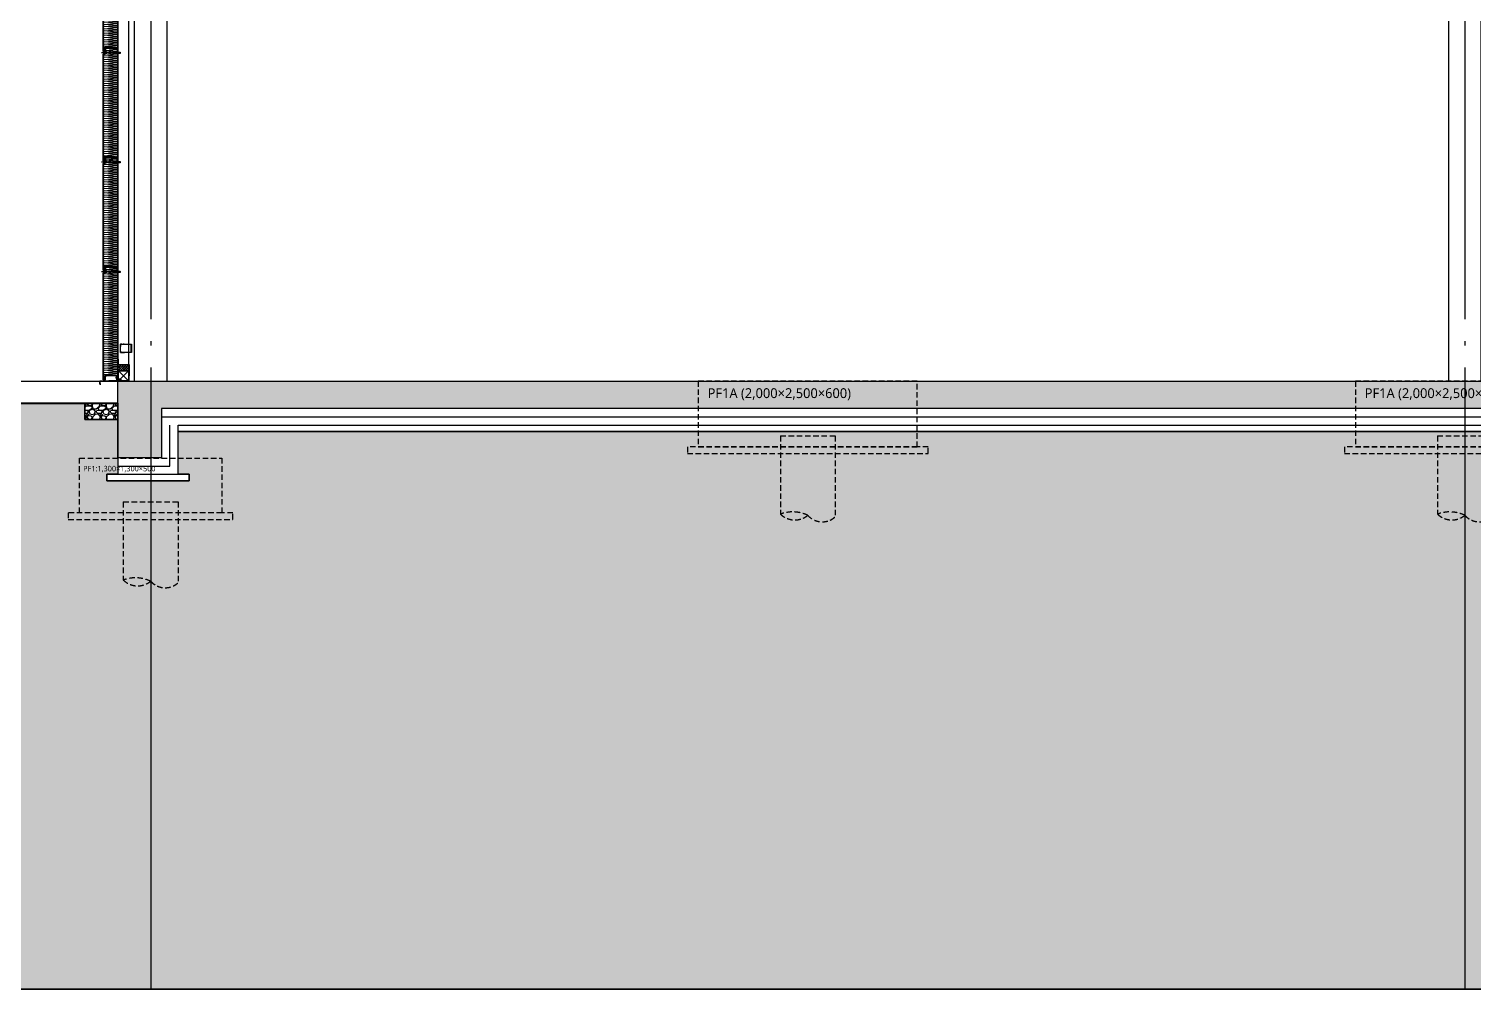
# Model space of a CAD drawing. Header units: millimetres. Extents: x 0 to 672800, y 0 to 118800.
# Drawn here: x 208338 to 221525, y 20890 to 29662 of the extents above; entities that cross this region are included whole.
import ezdxf
from ezdxf.enums import TextEntityAlignment as Align

# ---------------------------------------------------------------- set-up
doc = ezdxf.new("R2010")
doc.units = ezdxf.units.MM
doc.header["$LTSCALE"] = 200
for name, pattern in [('CEN-GAUN', [32.2, 30, -1, 0.2, -1]), ('CONTINOUS', [0]), ('HIDDEN', [0.375, 0.25, -0.125])]:
    doc.linetypes.add(name, pattern=pattern)
doc.layers.get('DEFPOINTS').update_dxf_attribs({"color": 137})
for name, color, linetype in [('0-S-col', 4, 'Continuous'), ('01단열재', 252, 'Continuous'), ('01하지철물', 253, 'Continuous'), ('0파일', 251, 'HIDDEN'), ('161', 161, 'Continuous'), ('5기초', 5, 'HIDDEN'), ('5기초버림콘크리트', 251, 'HIDDEN'), ('5버림콘크리트', 5, 'CONTINOUS'), ('A-CON', 2, 'Continuous'), ('A-sect_stl', 8, 'Continuous'), ('BOLT', 8, 'Continuous'), ('CEN', 1, 'CEN-GAUN'), ('CON', 2, 'Continuous'), ('ETC', 8, 'Continuous'), ('FLA', 2, 'Continuous'), ('GL', 2, 'Continuous'), ('HAT', 8, 'Continuous'), ('HAT-253', 253, 'Continuous'), ('HAT-254', 254, 'Continuous'), ('HAT-INS1', 252, 'Continuous'), ('Insul', 252, 'Continuous'), ('PANEL', 6, 'Continuous'), ('S-253', 252, 'Continuous'), ('SOL-253', 253, 'Continuous'), ('squrepipe', 252, 'Continuous'), ('STL', 4, 'Continuous'), ('SYP_BOLT', 9, 'Continuous'), ('SYP_FLASHING', 5, 'Continuous'), ('SYP_INSUL', 252, 'Continuous'), ('SYP_STEEL', 4, 'Continuous'), ('WALL', 2, 'Continuous')]:
    doc.layers.add(name, color=color, linetype=linetype)
doc.styles.add('스타일1', font='malgun.ttf')
doc.linetypes.add('INSUL50', pattern='A,0.00254,-2.54,[134,ltypeshp.shx,S=6.25,R=0,X=-2.54,Y=0],-19.92,[134,ltypeshp.shx,S=6.25,R=180,X=2.54,Y=0],-2.54', length=25.00254)

# ---------------------------------------------------------------- blocks, each defined once
blk = doc.blocks.new('pile(500)-section')
at = {"layer": '0파일'}
for p, q in [((-250, 0), (-250, -714)), ((-250, 0), (250, 0)), ((250, 0), (250, -739))]:
    blk.add_line(p, q, dxfattribs=at)
for points in [[(-250, -714, -0.201908), (0, -725, 0.417045), (250, -739)], [(-250, -714, 0.379922), (0, -725)]]:
    blk.add_lwpolyline(points, format="xyb", dxfattribs=at)
blk = doc.blocks.new('S-PF1A-S1')
at = {"layer": '5기초'}
blk.add_lwpolyline([(-1000, 0), (-1000, -600), (1000, -600), (1000, 0)], close=True, dxfattribs=at)
at = {"layer": '5기초버림콘크리트'}
blk.add_lwpolyline([(1000, -600), (-1100, -600), (-1100, -660), (1100, -660), (1100, -600), (1000, -600)], dxfattribs=at)
blk.add_blockref('pile(500)-section', (0, -500), dxfattribs=at)
at = {"layer": 'DEFPOINTS', "style": '스타일1'}
blk.add_text('PF1A (2,000×2,500×600)', height=90, dxfattribs=at).set_placement((-260, -109), align=Align.MIDDLE_CENTER)
blk = doc.blocks.new('SCW-1')
at = {"layer": 'BOLT', "color": 8, "linetype": 'HIDDEN', "ltscale": 0.5}
for p, q in [((150, 3), (150, 9)), ((154, 12), (151, 9)), ((151, 9), (151, 3)), ((151, 3), (154, 0)), ((153, 5), (153, 7)), ((153, 7), (155, 7)), ((155, 5), (153, 5)), ((155, 12), (154, 12)), ((154, 0), (155, 0)), ((155, 7), (155, 12)), ((155, 0), (155, 5))]:
    blk.add_line(p, q, dxfattribs=at)
for points in [[(0, 6), (9, 7), (11, 9), (12, 7), (10, 3)], [(10, 3), (5, 3), (0, 6), (5, 9), (11, 9)], [(150, 3), (10, 3)], [(11, 9), (150, 9)]]:
    blk.add_lwpolyline(points, dxfattribs=at)
for centre, start, end in [((151, 9), 199.4712, 340.5288), ((151, 3), 19.4712, 160.5288)]:
    blk.add_arc(centre, 0.6, start, end, dxfattribs=at)
blk = doc.blocks.new('PANEL-135')
at = {"layer": '161'}
for p, q in [((150, 0), (0, 0)), ((150, -1000), (0, -1000))]:
    blk.add_line(p, q, dxfattribs=at)
at = {"layer": 'BOLT', "color": 8, "linetype": 'HIDDEN', "ltscale": 0.5}
for p, q in [((38, 20), (41, 17)), ((38, 19), (41, 16)), ((38, 9), (41, 12)), ((38, 8), (41, 11)), ((38, 6), (41, 3)), ((38, 5), (41, 2)), ((41, 17), (41, 11)), ((41, 3), (41, -3)), ((38, -5), (41, -2)), ((38, -6), (38, -6)), ((39, -6), (41, -3))]:
    blk.add_line(p, q, dxfattribs=at)
at = {"layer": 'HAT-INS1'}
for points in [[(38, 21), (137, 30)], [(137, 30), (40, 39)]]:
    blk.add_lwpolyline(points, dxfattribs=at)
for points in [[(147, 26, -0.625476), (140, 10), (38, 19)], [(38, 1), (140, 10, -1), (140, -10), (38, -1)], [(26, -20), (140, -10, -1), (140, -30), (26, -20), (26, -20, 1), (26, -40, 1)], [(16, -12, 0.338737), (26, -20)], [(26, -40), (140, -30, -1), (140, -50), (26, -40), (26, -40, 1), (26, -60, 1)], [(26, -60), (140, -50, -1), (140, -70), (26, -60), (26, -60, 1), (26, -80, 1)], [(26, -80), (140, -70, -1), (140, -90), (26, -80), (26, -80, 1), (26, -100, 1)], [(26, -100), (140, -90, -1), (140, -110), (26, -100), (26, -100, 1), (26, -120, 1)], [(26, -120), (140, -110, -1), (140, -130), (26, -120), (26, -120, 1), (26, -140, 1)], [(26, -140), (140, -130, -1), (140, -150), (26, -140), (26, -140, 1), (26, -160, 1)], [(26, -160), (140, -150, -1), (140, -170), (26, -160), (26, -160, 1), (26, -180, 1)], [(26, -180), (140, -170, -1), (140, -190), (26, -180), (26, -180, 1), (26, -200, 1)], [(26, -200), (140, -190, -1), (140, -210), (26, -200), (26, -200, 1), (26, -220, 1)], [(26, -220), (140, -210, -1), (140, -230), (26, -220), (26, -220, 1), (26, -240, 1)], [(26, -240), (140, -230, -1), (140, -250), (26, -240), (26, -240, 1), (26, -260, 1)], [(26, -260), (140, -250, -1), (140, -270), (26, -260), (26, -260, 1), (26, -280, 1)], [(26, -280), (140, -270, -1), (140, -290), (26, -280), (26, -280, 1), (26, -300, 1)], [(26, -300), (140, -290, -1), (140, -310), (26, -300), (26, -300, 1), (26, -320, 1)], [(26, -320), (140, -310, -1), (140, -330), (26, -320), (26, -320, 1), (26, -340, 1)], [(26, -340), (140, -330, -1), (140, -350), (26, -340), (26, -340, 1), (26, -360, 1)], [(26, -360), (140, -350, -1), (140, -370), (26, -360), (26, -360, 1), (26, -380, 1)], [(26, -380), (140, -370, -1), (140, -390), (26, -380), (26, -380, 1), (26, -400, 1)], [(26, -400), (140, -390, -1), (140, -410), (26, -400), (26, -400, 1), (26, -420, 1)], [(26, -420), (140, -410, -1), (140, -430), (26, -420), (26, -420, 1), (26, -440, 1)], [(26, -440), (140, -430, -1), (140, -450), (26, -440), (26, -440, 1), (26, -460, 1)], [(26, -460), (140, -450, -1), (140, -470), (26, -460), (26, -460, 1), (26, -480, 1)], [(26, -480), (140, -470, -1), (140, -490), (26, -480), (26, -480, 1), (26, -500, 1)], [(26, -500), (140, -490, -1), (140, -510), (26, -500), (26, -500, 1), (26, -520, 1)], [(26, -520), (140, -510, -1), (140, -530), (26, -520), (26, -520, 1), (26, -540, 1)], [(26, -540), (140, -530, -1), (140, -550), (26, -540), (26, -540, 1), (26, -560, 1)], [(26, -560), (140, -550, -1), (140, -570), (26, -560), (26, -560, 1), (26, -580, 1)], [(26, -580), (140, -570, -1), (140, -590), (26, -580), (26, -580, 1), (26, -600, 1)], [(26, -600), (140, -590, -1), (140, -610), (26, -600), (26, -600, 1), (26, -620, 1)], [(26, -620), (140, -610, -1), (140, -630), (26, -620), (26, -620, 1), (26, -640, 1)], [(26, -640), (140, -630, -1), (140, -650), (26, -640), (26, -640, 1), (26, -660, 1)], [(26, -660), (140, -650, -1), (140, -670), (26, -660), (26, -660, 1), (26, -680, 1)], [(26, -680), (140, -670, -1), (140, -690), (26, -680), (26, -680, 1), (26, -700, 1)], [(26, -700), (140, -690, -1), (140, -710), (26, -700), (26, -700, 1), (26, -720, 1)], [(26, -720), (140, -710, -1), (140, -730), (26, -720), (26, -720, 1), (26, -740, 1)], [(26, -740), (140, -730, -1), (140, -750), (26, -740), (26, -740, 1), (26, -760, 1)], [(26, -760), (140, -750, -1), (140, -770), (26, -760), (26, -760, 1), (26, -780, 1)], [(26, -780), (140, -770, -1), (140, -790), (26, -780), (26, -780, 1), (26, -800, 1)], [(26, -800), (140, -790, -1), (140, -810), (26, -800), (26, -800, 1), (26, -820, 1)], [(26, -820), (140, -810, -1), (140, -830), (26, -820), (26, -820, 1), (26, -840, 1)], [(26, -840), (140, -830, -1), (140, -850), (26, -840), (26, -840, 1), (26, -860, 1)], [(26, -860), (140, -850, -1), (140, -870), (26, -860), (26, -860, 1), (26, -880, 1)], [(26, -880), (140, -870, -1), (140, -890), (26, -880), (26, -880, 1), (26, -900, 1)], [(26, -900), (140, -890, -1), (140, -910), (26, -900), (26, -900, 1), (26, -920, 1)], [(26, -920), (140, -910, -1), (140, -930), (26, -920), (26, -920, 1), (26, -940, 1)], [(129, -949), (26, -940), (26, -940, 0.541794), (17, -954, 0.541794)], [(26, -940), (140, -930, -1), (140, -950), (139, -950)]]:
    blk.add_lwpolyline(points, format="xyb", dxfattribs=at)
at = {"layer": 'Insul', "color": 251}
for p, q in [((18, -965), (18, -974)), ((32, -965), (18, -965)), ((32, -974), (18, -974)), ((18, -975), (18, -983)), ((32, -975), (18, -975)), ((29, -986), (22, -986)), ((32, -965), (32, -974)), ((32, -975), (32, -983))]:
    blk.add_line(p, q, dxfattribs=at)
for points in [[(135, 39), (136, 39, 0.414214), (136, 39), (136, 39), (136, 40, 0.414214), (133, 43), (128, 43), (121, 43, -0.414214), (120, 44), (120, 44, -0.414214), (121, 45), (134, 45), (135, 44, 0.487928), (136, 44), (136, 44, 0.414214), (134, 46), (82, 46), (41, 46, 0.414214), (39, 44), (39, 44, 0.487928), (39, 44), (41, 45), (54, 45, -0.414214), (54, 44), (54, 44, -0.414214), (54, 43), (46, 43), (41, 43, 0.414214), (38, 40), (38, 39), (38, 39, 0.414214), (38, 39), (39, 39, 0.414214), (40, 39), (40, 39, -0.414214), (41, 41), (46, 41), (55, 41, 0.414214), (56, 43), (56, 44, -0.414214), (57, 45), (82, 45), (118, 45, -0.414214), (118, 44), (118, 43, 0.414214), (120, 41), (128, 41), (133, 41, -0.414214), (135, 39), (135, 39, 0.414214)], [(135, 39), (136, 39, 0.414214), (136, 39), (136, 39), (136, 40, 0.414214), (133, 43), (128, 43), (121, 43, -0.414214), (120, 44), (120, 44, -0.414214), (121, 45), (134, 45), (135, 44, 0.487928), (136, 44), (136, 44, 0.414214), (134, 46), (82, 46), (41, 46, 0.414214), (39, 44), (39, 44, 0.487928), (39, 44), (41, 45), (54, 45, -0.414214), (54, 44), (54, 44, -0.414214), (54, 43), (46, 43), (41, 43, 0.414214), (38, 40), (38, 39), (38, 39, 0.414214), (38, 39), (39, 39, 0.414214), (40, 39), (40, 39, -0.414214), (41, 41), (46, 41), (55, 41, 0.414214), (56, 43), (56, 44, -0.414214), (57, 45), (82, 45), (118, 45, -0.414214), (118, 44), (118, 43, 0.414214), (120, 41), (128, 41), (133, 41, -0.414214), (135, 39), (135, 39, 0.414214)], [(149, -969, -0.414214), (146, -971), (143, -971, -0.414214), (140, -969), (140, -954, 0.414214), (139, -953), (137, -953), (137, -952), (39, -952), (39, -953), (35, -953, 0.414214), (34, -954), (34, -983, -0.414191), (29, -988), (22, -988, -0.414236), (17, -983), (17, -950), (37, -950), (37, -949), (139, -949), (139, -950), (149, -950)], [(149, -969, -0.414214), (146, -971), (143, -971, -0.414214), (140, -969), (140, -954, 0.414214), (139, -953), (137, -953), (137, -952), (39, -952), (39, -953), (35, -953, 0.414214), (34, -954), (34, -983, -0.414191), (29, -988), (22, -988, -0.414236), (17, -983), (17, -950), (37, -950), (37, -949), (139, -949), (139, -950), (149, -950)], [(142, -951), (147, -951), (147, -969, -0.414214), (146, -970), (143, -970, -0.414214), (142, -969)]]:
    blk.add_lwpolyline(points, format="xyb", close=True, dxfattribs=at)
blk.add_lwpolyline([(32, -953), (32, -964), (18, -964), (18, -953)], close=True, dxfattribs=at)
for centre, start, end in [((22, -983), 180, 270.0043), ((29, -983), 270.0043, 0)]:
    blk.add_arc(centre, 3.35, start, end, dxfattribs=at)
at = {"layer": 'PANEL', "ltscale": 3}
for points in [[(44, 43), (44, 44), (39, 44, 0.414214), (37, 42), (37, -4, -0.39552), (33, -8), (20, -9, 0.39896), (15, -14), (15, -445), (15, -984, 0.414242), (20, -989), (32, -989, 0.414191), (35, -985), (35, -953), (42, -953), (42, -952), (34, -952), (34, -985, -0.414191), (32, -988), (20, -988, -0.414242), (16, -984), (16, -445), (16, -14, -0.399273), (20, -10), (33, -9, 0.39552), (38, -4), (38, 42, -0.414214), (39, 43), (44, 43)], [(130, 44), (130, 44), (130, 44), (136, 44, -0.414214), (137, 42), (137, 28, 0.414214), (139, 26), (148, 26, -0.414214), (150, 25), (150, -392), (150, -970, -0.414214), (148, -971), (141, -971, -0.414214), (140, -970), (140, -953), (137, -953), (137, -953), (139, -953), (139, -970, 0.414214), (141, -972), (148, -972, 0.414214), (150, -970), (150, -392), (150, 25, 0.414214), (148, 27), (139, 27, -0.414214), (138, 28), (138, 42, 0.414214), (136, 44), (130, 44)]]:
    blk.add_lwpolyline(points, format="xyb", dxfattribs=at)
at = {"layer": 'SYP_INSUL'}
for points in [[(38, 41), (39, 41)], [(38, 39), (38, 39)], [(56, 43), (70, 45)]]:
    blk.add_lwpolyline(points, dxfattribs=at)
at = {"layer": 'WALL', "color": 3}
blk.add_line((44, 43), (44, 43), dxfattribs=at)
at = {"xscale": -1}
blk.add_blockref('SCW-1', (176, -6), dxfattribs=at)
blk = doc.blocks.new('SDS32')
at = {"layer": 'SYP_BOLT'}
for p, q in [((-5, 2), (-8, 1)), ((8, 1), (-8, 1)), ((-8, 1), (-8, 0)), ((8, 0), (-8, 0)), ((-3, 0), (-4, 0)), ((-3, 9), (-3, 3)), ((-3, 0), (-3, -4)), ((2, 3), (2, 9)), ((3, 0), (3, -6)), ((5, 2), (8, 1)), ((8, 1), (8, 0)), ((4, -6), (-4, -4)), ((-4, -4), (-3, -5)), ((-3, -4), (-4, -4)), ((4, -8), (-4, -6)), ((-4, -6), (-3, -7)), ((-3, -6), (-4, -6)), ((4, -10), (-4, -8)), ((-4, -8), (-3, -9)), ((-3, -8), (-4, -8)), ((-3, -10), (-4, -10)), ((-4, -10), (-3, -11)), ((4, -12), (-4, -10)), ((4, -14), (-4, -12)), ((-4, -12), (-3, -13)), ((-3, -12), (-4, -12)), ((4, -16), (-4, -14)), ((-4, -14), (-3, -15)), ((-3, -14), (-4, -14)), ((4, -18), (-4, -16)), ((-4, -16), (-3, -17)), ((-3, -16), (-4, -16)), ((4, -20), (-4, -18)), ((-4, -18), (-3, -19)), ((-3, -18), (-4, -18)), ((3, -6), (-3, -4)), ((3, -7), (-3, -5)), ((-3, -5), (-3, -6)), ((3, -8), (-3, -6)), ((3, -9), (-3, -7)), ((-3, -7), (-3, -8)), ((3, -10), (-3, -8)), ((-3, -9), (-3, -10)), ((3, -11), (-3, -9)), ((3, -12), (-3, -10)), ((3, -13), (-3, -11)), ((-3, -11), (-3, -12)), ((3, -14), (-3, -12)), ((3, -15), (-3, -13)), ((-3, -13), (-3, -14)), ((3, -16), (-3, -14)), ((3, -17), (-3, -15)), ((-3, -15), (-3, -16)), ((3, -18), (-3, -16)), ((3, -19), (-3, -17)), ((-3, -17), (-3, -18)), ((3, -20), (-3, -18)), ((-3, -19), (-3, -21)), ((3, -21), (-3, -19)), ((3, -6), (4, -6)), ((4, -6), (3, -7)), ((3, -7), (3, -8)), ((3, -8), (4, -8)), ((4, -8), (3, -9)), ((3, -9), (3, -10)), ((3, -10), (4, -10)), ((4, -10), (3, -11)), ((3, -11), (3, -12)), ((4, -12), (3, -13)), ((3, -12), (4, -12)), ((3, -13), (3, -14)), ((3, -14), (4, -14)), ((4, -14), (3, -15)), ((3, -15), (3, -16)), ((3, -16), (4, -16)), ((4, -16), (3, -17)), ((3, -17), (3, -18)), ((3, -18), (4, -18)), ((4, -18), (3, -19)), ((3, -19), (3, -20)), ((3, -20), (4, -20)), ((4, -20), (3, -21)), ((3, -21), (3, -22))]:
    blk.add_line(p, q, dxfattribs=at)
blk.add_lwpolyline([(5, 3), (5, 2), (-5, 2), (-5, 3)], close=True, dxfattribs=at)
for points in [[(4, 3), (4, 9), (-4, 9), (-4, 3)], [(0, -32), (-1, -23), (-3, -21), (-1, -20), (3, -22)], [(3, -22), (3, -27), (0, -32), (-3, -27), (-3, -21)]]:
    blk.add_lwpolyline(points, dxfattribs=at)
at = {"layer": 'SYP_BOLT', "color": 0}
blk.add_solid([(8, 1), (-8, 1), (8, 0), (-8, 0)], dxfattribs=at)
blk = doc.blocks.new('WEL')
at = {"layer": 'SYP_STEEL', "color": 251}
for centre, end in [((0, 0), 180), ((2, 0), 120), ((4, 0), 120), ((6, 0), 120), ((8, 0), 120)]:
    blk.add_arc(centre, 2, 0, end, dxfattribs=at)
blk = doc.blocks.new('P100X100')
at = {"layer": 'squrepipe', "color": 1}
for p, q in [((-46, 45), (45, -46)), ((45, 45), (-46, -46)), ((-46, 45), (45, -46)), ((45, 45), (-46, -46)), ((-46, 45), (45, -46)), ((45, 45), (-46, -46)), ((-46, 45), (45, -46)), ((45, 45), (-46, -46))]:
    blk.add_line(p, q, dxfattribs=at)
at = {"layer": 'squrepipe', "color": 8}
for points in [[(-50, -50), (50, -50), (50, 50), (-50, 50)], [(-46, -46), (45, -46), (45, 45), (-46, 45)]]:
    blk.add_lwpolyline(points, close=True, dxfattribs=at)
blk = doc.blocks.new('PANEL-SIL1')
at = {"layer": 'HAT'}
h = blk.add_hatch(dxfattribs=at)
h.set_pattern_fill('ANSI37', color=256, scale=5)
h.set_pattern_definition([(45, (-37874.998, 100828.325), (-11.2253202, 11.2253202), []), (135, (-37874.998, 100828.325), (-11.2253202, -11.2253202), [])])
h.paths.add_polyline_path([(-125, 100), (-25, 100), (-25, 150), (-125, 150)])
at = {"layer": 'FLA', "color": 6}
blk.add_lwpolyline([(-280, -28), (-290, -28), (-290, 2), (-127, 9), (-127, 30), (-125, 30), (-125, 8), (-288, 1), (-288, -26), (-280, -26)], close=True, dxfattribs=at)
at = {"layer": 'STL'}
blk.add_lwpolyline([(-125, 200), (-123, 200), (-123, 152), (-23, 152), (-23, 50), (-25, 50), (-25, 150), (-125, 150), (-125, 200)], dxfattribs=at)
at = {"layer": 'SYP_FLASHING', "color": 251}
blk.add_lwpolyline([(-139, 39), (-136, 39), (-136, 28), (-127, 28, -0.414214), (-125, 26), (-125, 8), (-127, 8), (-127, 26), (-137, 26, -0.414214), (-139, 28)], format="xyb", close=True, dxfattribs=at)
at = {"layer": 'SYP_STEEL', "color": 251}
for p, q in [((-6, 338), (-6, 263)), ((-100, 263), (-65, 263))]:
    blk.add_line(p, q, dxfattribs=at)
blk.add_lwpolyline([(-100, 338), (0, 338), (0, 263), (-100, 263)], close=True, dxfattribs=at)
for centre, end in [((-100, 336), 210), ((-100, 334), 210), ((-100, 332), 210), ((-100, 330), 210), ((-100, 328), 210), ((-100, 326), 210), ((-100, 324), 210), ((-100, 322), 210), ((-100, 320), 270)]:
    blk.add_arc(centre, 2, 90, end, dxfattribs=at)
at = {"layer": 'A-sect_stl', "extrusion": (0, 0, -1), "zscale": -1}
blk.add_blockref('P100X100', (75, 50), dxfattribs=at)
at = {"layer": 'BOLT', "color": 0, "rotation": 90}
blk.add_blockref('SDS32', (-127, 17), dxfattribs=at)
at = {"layer": 'SYP_STEEL', "color": 251, "rotation": 90}
blk.add_blockref('WEL', (-100, 265), dxfattribs=at)
at = {"layer": 'SYP_STEEL', "color": 251}
for p in [(-98, 338), (-78, 338)]:
    blk.add_blockref('WEL', p, dxfattribs=at)
at = {"layer": 'SYP_STEEL', "color": 251, "extrusion": (0, 0, -1), "zscale": -1, "rotation": 180}
for p in [(98, 263), (78, 263)]:
    blk.add_blockref('WEL', p, dxfattribs=at)
blk = doc.blocks.new('S-TREN2')
at = {"layer": 'ETC'}
h = blk.add_hatch(dxfattribs=at)
h.set_pattern_fill('GRAVEL', color=256, scale=5)
h.paths.add_polyline_path([(300, 0), (0, 0), (0, -150), (300, -150)])
blk.add_line((0, 0), (300, 0), dxfattribs=at)
blk.add_lwpolyline([(300, 0), (300, -150), (0, -150), (0, 0)], dxfattribs=at)
blk = doc.blocks.new('S-PF1-S1')
at = {"layer": '5기초'}
blk.add_lwpolyline([(-650, -800), (650, -800), (650, -1300), (-650, -1300)], close=True, dxfattribs=at)
at = {"layer": '5기초버림콘크리트'}
blk.add_lwpolyline([(650, -1300), (-753, -1300), (-753, -1360), (750, -1360), (750, -1300), (650, -1300)], dxfattribs=at)
at = {"layer": '0파일'}
blk.add_blockref('pile(500)-section', (0, -1200), dxfattribs=at)
at = {"layer": 'DEFPOINTS', "style": '스타일1'}
blk.add_text('PF1:1,300×1,300×500', height=50, dxfattribs=at).set_placement((-617, -896), align=Align.MIDDLE_LEFT)

msp = doc.modelspace()

# ---------------------------------------------------------------- hatches: boundary and pattern name
at = {"layer": 'HAT-254'}
h = msp.add_hatch(color=256, dxfattribs=at)
h.dxf.hatch_style = 1
h.paths.add_polyline_path([(268400, 23443.6), (268400, 23943.6), (267875, 23943.6), (267875, 26193.6), (280350, 26193.6), (280350, 25743.6), (280750, 25743.6), (280750, 26193.6), (280885, 26193.6), (280885, 26443.6), (265980, 26443.6), (265980, 26543.6), (265880, 26543.6), (265880, 26343.6), (259250, 26343.6), (259250, 26543.6), (259150, 26543.6), (259150, 26443.6), (209150, 26443.6), (209150, 26043.6), (209150, 25743.6), (209550, 25743.6), (209550, 26193.6), (258850, 26193.6), (258950, 26093.6), (263425, 26093.6), (263425, 23943.6), (262900, 23943.6), (262900, 23443.6)])
h.paths.add_polyline_path([(263675, 23943.6), (263675, 26093.6), (267625, 26093.6), (267625, 23943.6)], flags=16)
at = {"layer": 'SOL-253'}
h = msp.add_hatch(color=256, dxfattribs=at)
h.dxf.hatch_style = 1
h.paths.add_polyline_path([(208850, 26243.6), (208850, 26093.6), (209150, 26093.6), (209150, 25593.6), (209050, 25593.6), (209050, 25533.6), (209800, 25533.6), (209800, 25593.6), (209700, 25593.6), (209700, 25983.6), (258763, 25983.6), (258863, 25883.6), (263425, 25883.6), (263425, 23943.6), (262900, 23943.6), (262900, 23443.6), (262800, 23443.6), (262800, 23383.6), (268500, 23383.6), (268500, 23443.6), (268400, 23443.6), (268400, 23943.6), (267875, 23943.6), (267875, 25983.6), (280200, 25983.6), (280200, 25593.6), (280100, 25593.6), (280100, 25533.6), (281000, 25533.6), (281000, 25593.6), (280900, 25593.6), (280900, 25893.6), (282535, 25893.6), (282535, 24943.6), (281984.3, 24943.6), (281985, 24443.6), (281885, 24443.6), (281885, 24383.6), (283385, 24383.6), (283385, 24443.6), (283285, 24443.6), (283285, 24943.6), (282735, 24943.6), (282735, 25643.6), (284435, 25643.6), (284435, 24943.6), (283885, 24943.6), (283885, 24443.6), (283785, 24443.6), (283785, 24383.6), (285285, 24383.6), (285285, 24443.6), (285185, 24443.6), (285185, 24943.6), (285185, 24943.6), (285085, 24943.6), (284635, 24943.6), (284635, 25243.6), (284635, 25643.6), (284685, 25643.6), (284685, 25743.6), (291450, 25743.6), (291450, 20890.3), (198450, 20890.3), (198450, 26243.6)])

# ---------------------------------------------------------------- linework, layer by layer
at = {"layer": '0-S-col', "color": 8}
for points in [[(209350, 32443.6), (209300, 32443.6), (209300, 26443.6), (209600, 26443.6), (209600, 32443.6), (209550, 32443.6)], [(221300, 32443.6), (221300, 32443.6), (221300, 26443.6), (221600, 26443.6), (221600, 32443.6), (221600, 32443.6)]]:
    msp.add_lwpolyline(points, dxfattribs=at)
at = {"layer": '01단열재'}
msp.add_line((209150, 25743.6), (209150, 25593.6), dxfattribs=at)
at = {"layer": '01단열재', "linetype": 'INSUL50', "ltscale": 0.015}
for points in [[(209550, 26118.6), (258818.9, 26118.6), (258918.9, 26018.6), (263425, 26018.6)], [(209150, 25668.6), (209625, 25668.6), (209625, 26043.6)]]:
    msp.add_lwpolyline(points, dxfattribs=at)
at = {"layer": '01단열재'}
msp.add_lwpolyline([(209150, 25593.6), (209700, 25593.6), (209700, 25983.6)], dxfattribs=at)
at = {"layer": '01하지철물'}
msp.add_line((209250, 26443.6), (209250, 34443.6), dxfattribs=at)
at = {"layer": '5버림콘크리트'}
for points in [[(209700, 26043.6), (258787.9, 26043.6), (258887.9, 25943.6), (263425, 25943.6)], [(263425, 25883.6), (258863, 25883.6), (258763, 25983.6), (209700, 25983.6), (209700, 26043.6)]]:
    msp.add_lwpolyline(points, dxfattribs=at)
msp.add_lwpolyline([(209050, 25593.6), (209800, 25593.6), (209800, 25533.6), (209050, 25533.6)], close=True, dxfattribs=at)
at = {"layer": 'A-CON'}
msp.add_lwpolyline([(258850, 26193.6), (209550, 26193.6), (209550, 25743.6), (209150, 25743.6), (209150, 26043.6), (209150, 26043.6), (209150, 26443.6), (259150, 26443.6)], dxfattribs=at)
at = {"layer": 'CEN'}
for p, q in [((209450, 45890.3), (209450, 20890.3)), ((221450, 45890.3), (221450, 20890.3)), ((200250, 26443.6), (285400, 26443.6))]:
    msp.add_line(p, q, dxfattribs=at)
at = {"layer": 'DEFPOINTS'}
msp.add_lwpolyline([(291450, 20890.3), (291450, 45890.3), (198450, 45890.3), (198450, 20890.3)], close=True, dxfattribs=at)
at = {"layer": 'GL', "lineweight": 40}
msp.add_line((198450, 26243.6), (209150, 26243.6), dxfattribs=at)
at = {"layer": 'SOL-253'}
for points in [[(291450, 20890.3), (198450, 20890.3), (198450, 26243.6), (209150, 26243.6)], [(208850, 26243.6), (208850, 26093.6), (209150, 26093.6), (209150, 25593.6), (209050, 25593.6), (209050, 25533.6), (209800, 25533.6), (209800, 25593.6), (209700, 25593.6), (209700, 25983.6), (258763, 25983.6)]]:
    msp.add_lwpolyline(points, dxfattribs=at)

# ---------------------------------------------------------------- block references
at = {"layer": 'CON'}
for name, p in [('PANEL-135', (209000, 30443.6)), ('PANEL-135', (209000, 29443.6)), ('PANEL-135', (209000, 28443.6)), ('PANEL-135', (209000, 27443.6)), ('PANEL-SIL1', (209275, 26443.6))]:
    msp.add_blockref(name, p, dxfattribs=at)
at = {"layer": 'HAT-253'}
msp.add_blockref('S-TREN2', (208850, 26243.6), dxfattribs=at)
at = {"layer": 'S-253'}
for name, p in [('S-PF1A-S1', (215450, 26443.6)), ('S-PF1A-S1', (221450, 26443.6)), ('S-PF1-S1', (209450, 26541.4))]:
    msp.add_blockref(name, p, dxfattribs=at)

doc.saveas('drawing.dxf')
